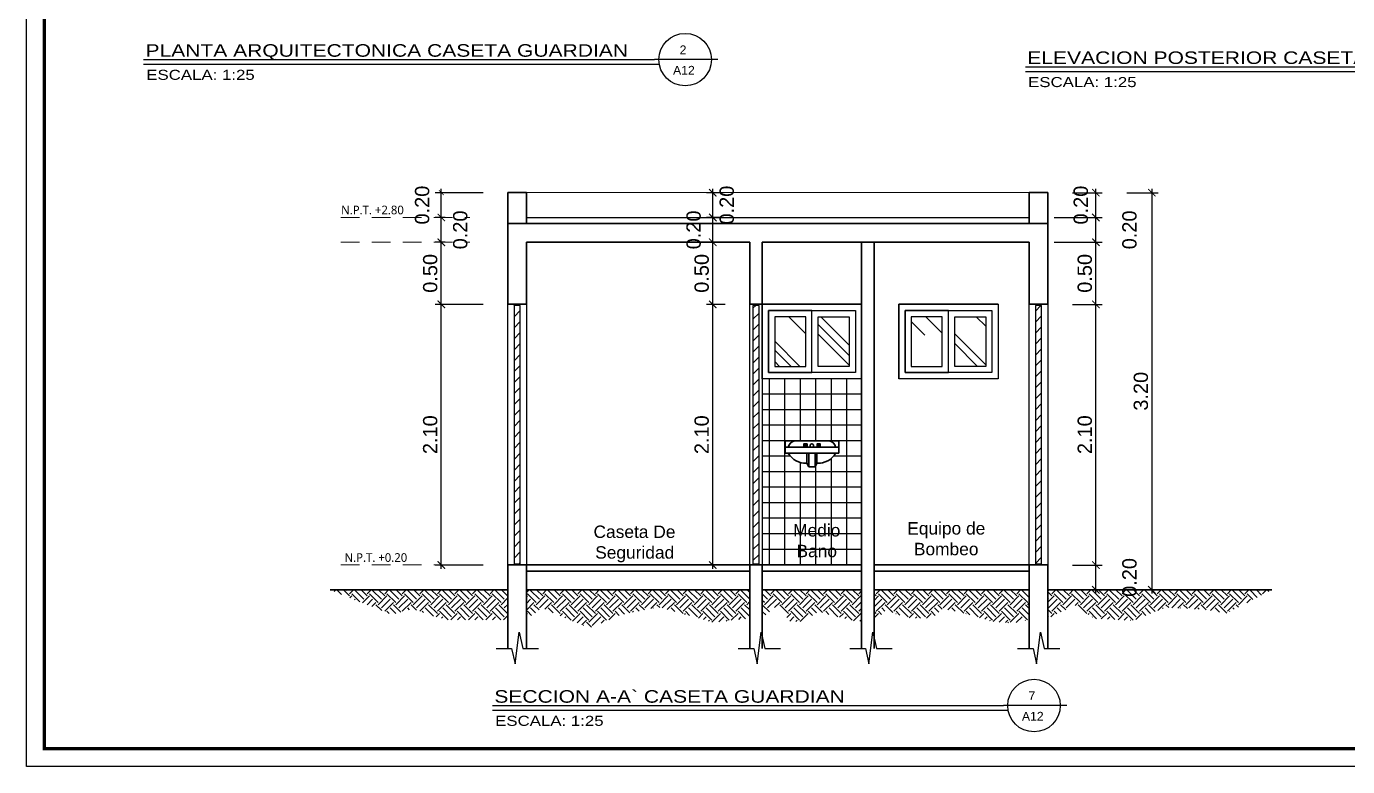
# Model space of a CAD drawing. Header units: feet. Extents: x -417 to 46, y -646 to -218.
# Drawn here: x -111.97 to -101.33, y -645.75 to -639.79 of the extents above; entities that cross this region are included whole.
import ezdxf
from ezdxf.enums import TextEntityAlignment as Align

# ---------------------------------------------------------------- set-up
doc = ezdxf.new("R2010")
doc.units = ezdxf.units.FT
doc.header["$MEASUREMENT"] = 0
doc.linetypes.add('HIDDEN', pattern=[0.375, 0.25, -0.125])
for name, color, linetype, lineweight in [('A-GENM', 8, 'Continuous', 9), ('A-WALL', 4, 'Continuous', 25), ('DIM-COTAS', 1, 'Continuous', 5), ('MB', 2, 'Continuous', 20), ('TXT', 2, 'Continuous', 9), ('VUELOS', 8, 'HIDDEN', 0)]:
    doc.layers.add(name, color=color, linetype=linetype, lineweight=lineweight)
doc.layers.add('CRISTAL', color=7, linetype='Continuous', true_color=0x0061c2)
for name, color, linetype in [('DIM', 10, 'Continuous'), ('MARCO', 7, 'Continuous'), ('PERT-VENT', 2, 'Continuous'), ('RELLENO', 8, 'Continuous'), ('textos', 7, 'Continuous'), ('TEXXT', 8, 'Continuous')]:
    doc.layers.add(name, color=color, linetype=linetype)
doc.styles.add('ads', font='trebuc.ttf', dxfattribs={"height": 0.14})
doc.styles.add('DAMIAN', font='arial.ttf', dxfattribs={"height": 0.12})
doc.styles.get("Standard").update_dxf_attribs({"font": 'arial.ttf', "height": 0.115})
doc.dimstyles.new('KEILY', dxfattribs={"dimtxt": 0.115, "dimasz": 0.06, "dimexe": 0.05, "dimexo": 0.2, "dimgap": 0.03, "dimtad": 1, "dimzin": 1, "dimdsep": 46, "dimtxsty": 'Standard', "dimblk": 'ARCHTICK', "dimcen": 2.5, "dimdle": 0.03, "dimclrd": 256, "dimclre": 256, "dimclrt": 7, "dimadec": 0, "dimazin": 0, "dimtfac": 1, "dimtmove": 2, "dimatfit": 3, "dimfxl": 0.2, "dimfxlon": 1, "dimtolj": 1, "dimtzin": 1, "dimarcsym": 0})
pattern_1 = [(45, (-160.98749, -386.12392), (1e-17, 0.141421356), [0.1, -0.1]), (45, (-161.01401, -386.0974), (1e-17, 0.141421356), [0.1, -0.1]), (45, (-161.04052, -386.07088), (1e-17, 0.141421356), [0.1, -0.1]), (135, (-161.04052, -386.05321), (-0.141421356, 3e-17), [0.1, -0.1]), (135, (-161.01401, -386.02669), (-0.141421356, 3e-17), [0.1, -0.1]), (135, (-160.98749, -386.00017), (-0.141421356, 3e-17), [0.1, -0.1])]

# ---------------------------------------------------------------- blocks, each defined once
blk = doc.blocks.new('A$C67F713D7')
at = {"layer": 'CRISTAL'}
h = blk.add_hatch(dxfattribs=at)
h.set_pattern_fill('AR-RROOF', color=256, scale=0.5, angle=45)
h.set_pattern_definition([(45, (-47.3899, 256.9226), (0.4242641, 1.13137085), [7.5, -1, 2.5, -0.5]), (45, (-47.09645, 257.5696), (-0.8237794, 0.1166726), [1.5, -0.165, 3, -0.375]), (45, (-47.51365, 257.3999), (1.60159686, 2.0753584), [4, -0.7, 2, -0.5])])
h.paths.add_polyline_path([(0.1, 0.1), (0.35, 0.1), (0.35, 0.5), (0.1, 0.5)])
h = blk.add_hatch(dxfattribs=at)
h.set_pattern_fill('AR-RROOF', color=256, scale=0.5, angle=45)
h.set_pattern_definition([(45, (-47.6899, 256.9226), (0.4242641, 1.13137085), [7.5, -1, 2.5, -0.5]), (45, (-47.39645, 257.5696), (-0.8237794, 0.1166726), [1.5, -0.165, 3, -0.375]), (45, (-47.81365, 257.3999), (1.60159686, 2.0753584), [4, -0.7, 2, -0.5])])
h.paths.add_polyline_path([(0.45, 0.5), (0.7, 0.5), (0.7, 0.1), (0.45, 0.1)])
blk.add_line((0, 0.6), (0, 0))
at = {"layer": 'PERT-VENT'}
for p, q in [((0, 0.6), (0.8, 0.6)), ((0.8, 0.6), (0.8, 0)), ((0, 0), (0.8, 0))]:
    blk.add_line(p, q, dxfattribs=at)
for points in [[(0, 0), (0.8, 0), (0.8, 0.6), (0, 0.6)], [(0.05, 0.05), (0.75, 0.05), (0.75, 0.55), (0.05, 0.55)], [(0.05, 0.05), (0.4, 0.05), (0.4, 0.55), (0.05, 0.55)], [(0.4, 0.55), (0.75, 0.55), (0.75, 0.05), (0.4, 0.05)], [(0.1, 0.1), (0.35, 0.1), (0.35, 0.5), (0.1, 0.5)], [(0.45, 0.5), (0.7, 0.5), (0.7, 0.1), (0.45, 0.1)]]:
    blk.add_lwpolyline(points, close=True, dxfattribs=at)
blk = doc.blocks.new('A$C61FD6AA4')
at = {"layer": 'RELLENO'}
h = blk.add_hatch(dxfattribs=at)
h.set_pattern_fill('ANSI31', color=256, scale=0.5)
h.set_pattern_definition([(45, (-53.53432, 257.28586), (-0.044194174, 0.044194174), [])])
h.paths.add_polyline_path([(0, 0), (0.05, 0), (0.05, 2.08), (0, 2.08)])
at = {"color": 2}
blk.add_lwpolyline([(0, 0), (0.05, 0), (0.05, 2.08), (0, 2.08)], close=True, dxfattribs=at)
blk = doc.blocks.new('A$C190D2A7F')
at = {"layer": 'MB', "lineweight": 35}
for p, q in [((0, 0.209), (0.434, 0.209)), ((0, 0.109), (0, 0.209)), ((0, 0.159), (0.434, 0.159)), ((0, 0.109), (0.434, 0.109)), ((0.153, 0.185), (0.153, 0.159)), ((0.156, 0.185), (0.156, 0.159)), ((0.161, 0.185), (0.161, 0.159)), ((0.168, 0.185), (0.168, 0.159)), ((0.173, 0.185), (0.173, 0.159)), ((0.176, 0.185), (0.176, 0.159)), ((0.177, 0.109), (0.177, 0.03)), ((0.178, 0.185), (0.178, 0.159)), ((0.192, 0.109), (0.192, 0)), ((0.242, 0.109), (0.242, 0)), ((0.257, 0.109), (0.257, 0.03)), ((0.259, 0.185), (0.259, 0.159)), ((0.262, 0.185), (0.262, 0.159)), ((0.266, 0.185), (0.266, 0.159)), ((0.273, 0.185), (0.273, 0.159)), ((0.277, 0.185), (0.277, 0.159)), ((0.281, 0.185), (0.281, 0.159)), ((0.283, 0.185), (0.283, 0.159)), ((0.434, 0.209), (0.434, 0.109)), ((0.177, 0.03), (0.148, 0.03)), ((0.177, 0.03), (0.192, 0)), ((0.257, 0.03), (0.242, 0)), ((0.287, 0.03), (0.257, 0.03)), ((0.242, 0), (0.192, 0))]:
    blk.add_line(p, q, dxfattribs=at)
for points in [[(0.178, 0.159), (0.178, 0.185), (0.151, 0.185), (0.151, 0.159)], [(0.284, 0.159), (0.284, 0.185), (0.258, 0.185), (0.258, 0.159)]]:
    blk.add_lwpolyline(points, close=True, dxfattribs=at)
for points in [[(0.204, 0.177), (0.204, 0.159), (0.23, 0.159)], [(0.219, 0.185), (0.216, 0.185)], [(0.23, 0.159), (0.23, 0.177)]]:
    blk.add_lwpolyline(points, dxfattribs=at)
for centre, radius, start, end in [((0.089, 0.146), 0.0642, 102.4672, 168.6267), ((0.162, 0.186), 0.156, 209.3737, 275.3911), ((0.217, 0.17), 0.015, 27.7173, 152.2827), ((0.272, 0.186), 0.156, 264.6089, 330.6263), ((0.345, 0.146), 0.0642, 11.3733, 77.5328)]:
    blk.add_arc(centre, radius, start, end, dxfattribs=at)
blk = doc.blocks.new('_ArchTick')
at = {"layer": 'DIM-COTAS', "color": 0, "const_width": 0.15}
blk.add_lwpolyline([(-0.5, -0.5), (0.5, 0.5)], dxfattribs=at)
blk = doc.blocks.new('*D3162')
at = {"layer": 'Defpoints', "color": 0, "transparency": 16777216}
for p in [(-108.63, -642.028), (-108.094, -642.028), (-108.094, -644.128)]:
    blk.add_point(p, dxfattribs=at)
at = {"layer": 'DIM', "lineweight": -2, "transparency": 16777216}
for p, q in [((-108.294, -642.028), (-108.68, -642.028)), ((-108.63, -644.158), (-108.63, -641.998)), ((-108.294, -644.128), (-108.68, -644.128))]:
    blk.add_line(p, q, dxfattribs=at)
at = {"layer": 'DIM', "lineweight": -2, "transparency": 16777216, "xscale": 0.06, "yscale": 0.06, "zscale": 0.06}
for p, rotation in [((-108.63, -642.028), 90), ((-108.63, -644.128), 270)]:
    blk.add_blockref('_ArchTick', p, dxfattribs=dict(at, rotation=rotation))
at = {"layer": 'DIM', "color": 7, "transparency": 16777216, "insert": (-108.719, -643.078), "char_height": 0.115, "attachment_point": 5, "rotation": 90}
blk.add_mtext('\\A1;2.10', dxfattribs=at)
blk = doc.blocks.new('*D3163')
at = {"layer": 'Defpoints', "color": 0, "transparency": 16777216}
for p in [(-108.63, -641.528), (-108.399, -641.528), (-108.094, -642.028)]:
    blk.add_point(p, dxfattribs=at)
at = {"layer": 'DIM', "lineweight": -2, "transparency": 16777216}
for p, q in [((-108.599, -641.528), (-108.68, -641.528)), ((-108.63, -642.058), (-108.63, -641.498)), ((-108.294, -642.028), (-108.68, -642.028))]:
    blk.add_line(p, q, dxfattribs=at)
at = {"layer": 'DIM', "lineweight": -2, "transparency": 16777216, "xscale": 0.06, "yscale": 0.06, "zscale": 0.06}
for p, rotation in [((-108.63, -641.528), 90), ((-108.63, -642.028), 270)]:
    blk.add_blockref('_ArchTick', p, dxfattribs=dict(at, rotation=rotation))
at = {"layer": 'DIM', "color": 7, "transparency": 16777216, "insert": (-108.719, -641.778), "char_height": 0.115, "attachment_point": 5, "rotation": 90}
blk.add_mtext('\\A1;0.50', dxfattribs=at)
blk = doc.blocks.new('*D3164')
at = {"layer": 'Defpoints', "color": 0, "transparency": 16777216}
for p in [(-108.63, -641.328), (-108.399, -641.328), (-108.399, -641.528)]:
    blk.add_point(p, dxfattribs=at)
at = {"layer": 'DIM', "lineweight": -2, "transparency": 16777216}
for p, q in [((-108.599, -641.328), (-108.68, -641.328)), ((-108.63, -641.558), (-108.63, -641.298)), ((-108.599, -641.528), (-108.68, -641.528))]:
    blk.add_line(p, q, dxfattribs=at)
at = {"layer": 'DIM', "lineweight": -2, "transparency": 16777216, "xscale": 0.06, "yscale": 0.06, "zscale": 0.06}
for p, rotation in [((-108.63, -641.328), 90), ((-108.63, -641.528), 270)]:
    blk.add_blockref('_ArchTick', p, dxfattribs=dict(at, rotation=rotation))
at = {"layer": 'DIM', "color": 7, "transparency": 16777216, "insert": (-108.477, -641.428), "char_height": 0.115, "attachment_point": 5, "rotation": 90}
blk.add_mtext('\\A1;0.20', dxfattribs=at)
blk = doc.blocks.new('*D3165')
at = {"layer": 'Defpoints', "color": 0, "transparency": 16777216}
for p in [(-108.63, -641.128), (-108.094, -641.128), (-108.399, -641.328)]:
    blk.add_point(p, dxfattribs=at)
at = {"layer": 'DIM', "lineweight": -2, "transparency": 16777216}
for p, q in [((-108.63, -641.358), (-108.63, -641.098)), ((-108.294, -641.128), (-108.68, -641.128)), ((-108.599, -641.328), (-108.68, -641.328))]:
    blk.add_line(p, q, dxfattribs=at)
at = {"layer": 'DIM', "lineweight": -2, "transparency": 16777216, "xscale": 0.04, "yscale": 0.04, "zscale": 0.04}
for p, rotation in [((-108.63, -641.128), 90), ((-108.63, -641.328), 270)]:
    blk.add_blockref('_ArchTick', p, dxfattribs=dict(at, rotation=rotation))
at = {"layer": 'DIM', "color": 7, "transparency": 16777216, "insert": (-108.784, -641.228), "char_height": 0.115, "attachment_point": 5, "rotation": 90}
blk.add_mtext('\\A1;0.20', dxfattribs=at)
blk = doc.blocks.new('*D3166')
at = {"layer": 'Defpoints', "color": 0, "transparency": 16777216}
for p in [(-106.443, -642.028), (-106.144, -642.028), (-106.144, -644.128)]:
    blk.add_point(p, dxfattribs=at)
at = {"layer": 'DIM', "lineweight": -2, "transparency": 16777216}
for p, q in [((-106.344, -642.028), (-106.493, -642.028)), ((-106.443, -644.158), (-106.443, -641.998)), ((-106.344, -644.128), (-106.493, -644.128))]:
    blk.add_line(p, q, dxfattribs=at)
at = {"layer": 'DIM', "lineweight": -2, "transparency": 16777216, "xscale": 0.06, "yscale": 0.06, "zscale": 0.06}
for p, rotation in [((-106.443, -642.028), 90), ((-106.443, -644.128), 270)]:
    blk.add_blockref('_ArchTick', p, dxfattribs=dict(at, rotation=rotation))
at = {"layer": 'DIM', "color": 7, "transparency": 16777216, "insert": (-106.532, -643.078), "char_height": 0.115, "attachment_point": 5, "rotation": 90}
blk.add_mtext('\\A1;2.10', dxfattribs=at)
blk = doc.blocks.new('*D3167')
at = {"layer": 'Defpoints', "color": 0, "transparency": 16777216}
for p in [(-106.443, -641.528), (-106.144, -641.528), (-106.144, -642.028)]:
    blk.add_point(p, dxfattribs=at)
at = {"layer": 'DIM', "lineweight": -2, "transparency": 16777216}
for p, q in [((-106.344, -641.528), (-106.493, -641.528)), ((-106.443, -642.058), (-106.443, -641.498)), ((-106.344, -642.028), (-106.493, -642.028))]:
    blk.add_line(p, q, dxfattribs=at)
at = {"layer": 'DIM', "lineweight": -2, "transparency": 16777216, "xscale": 0.06, "yscale": 0.06, "zscale": 0.06}
for p, rotation in [((-106.443, -641.528), 90), ((-106.443, -642.028), 270)]:
    blk.add_blockref('_ArchTick', p, dxfattribs=dict(at, rotation=rotation))
at = {"layer": 'DIM', "color": 7, "transparency": 16777216, "insert": (-106.532, -641.778), "char_height": 0.115, "attachment_point": 5, "rotation": 90}
blk.add_mtext('\\A1;0.50', dxfattribs=at)
blk = doc.blocks.new('*D3168')
at = {"layer": 'Defpoints', "color": 0, "transparency": 16777216}
for p in [(-106.443, -641.328), (-106.173, -641.328), (-106.144, -641.528)]:
    blk.add_point(p, dxfattribs=at)
at = {"layer": 'DIM', "lineweight": -2, "transparency": 16777216}
for p, q in [((-106.373, -641.328), (-106.493, -641.328)), ((-106.443, -641.558), (-106.443, -641.298)), ((-106.344, -641.528), (-106.493, -641.528))]:
    blk.add_line(p, q, dxfattribs=at)
at = {"layer": 'DIM', "lineweight": -2, "transparency": 16777216, "xscale": 0.06, "yscale": 0.06, "zscale": 0.06}
for p, rotation in [((-106.443, -641.328), 90), ((-106.443, -641.528), 270)]:
    blk.add_blockref('_ArchTick', p, dxfattribs=dict(at, rotation=rotation))
at = {"layer": 'DIM', "color": 7, "transparency": 16777216, "insert": (-106.597, -641.428), "char_height": 0.115, "attachment_point": 5, "rotation": 90}
blk.add_mtext('\\A1;0.20', dxfattribs=at)
blk = doc.blocks.new('*D3169')
at = {"layer": 'Defpoints', "color": 0, "transparency": 16777216}
for p in [(-106.443, -641.128), (-106.15, -641.128), (-106.173, -641.328)]:
    blk.add_point(p, dxfattribs=at)
at = {"layer": 'DIM', "lineweight": -2, "transparency": 16777216}
for p, q in [((-106.443, -641.358), (-106.443, -641.098)), ((-106.35, -641.128), (-106.493, -641.128)), ((-106.373, -641.328), (-106.493, -641.328))]:
    blk.add_line(p, q, dxfattribs=at)
at = {"layer": 'DIM', "lineweight": -2, "transparency": 16777216, "xscale": 0.06, "yscale": 0.06, "zscale": 0.06}
for p, rotation in [((-106.443, -641.128), 90), ((-106.443, -641.328), 270)]:
    blk.add_blockref('_ArchTick', p, dxfattribs=dict(at, rotation=rotation))
at = {"layer": 'DIM', "color": 7, "transparency": 16777216, "insert": (-106.33, -641.228), "char_height": 0.115, "attachment_point": 5, "rotation": 90}
blk.add_mtext('\\A1;0.20', dxfattribs=at)
blk = doc.blocks.new('*D3170')
at = {"layer": 'Defpoints', "color": 0, "transparency": 16777216}
for p in [(-103.744, -644.128), (-103.357, -644.128), (-103.744, -644.328)]:
    blk.add_point(p, dxfattribs=at)
at = {"layer": 'DIM', "lineweight": -2, "transparency": 16777216}
for p, q in [((-103.357, -644.358), (-103.357, -644.098)), ((-103.544, -644.128), (-103.307, -644.128)), ((-103.544, -644.328), (-103.307, -644.328))]:
    blk.add_line(p, q, dxfattribs=at)
at = {"layer": 'DIM', "lineweight": -2, "transparency": 16777216, "xscale": 0.06, "yscale": 0.06, "zscale": 0.06}
for p, rotation in [((-103.357, -644.128), 90), ((-103.357, -644.328), 270)]:
    blk.add_blockref('_ArchTick', p, dxfattribs=dict(at, rotation=rotation))
at = {"layer": 'DIM', "color": 7, "transparency": 16777216, "insert": (-103.086, -644.228), "char_height": 0.115, "attachment_point": 5, "rotation": 90}
blk.add_mtext('\\A1;0.20', dxfattribs=at)
blk = doc.blocks.new('*D3171')
at = {"layer": 'Defpoints', "color": 0, "transparency": 16777216}
for p in [(-103.744, -642.028), (-103.357, -642.028), (-103.744, -644.128)]:
    blk.add_point(p, dxfattribs=at)
at = {"layer": 'DIM', "lineweight": -2, "transparency": 16777216}
for p, q in [((-103.544, -642.028), (-103.307, -642.028)), ((-103.357, -644.158), (-103.357, -641.998)), ((-103.544, -644.128), (-103.307, -644.128))]:
    blk.add_line(p, q, dxfattribs=at)
at = {"layer": 'DIM', "lineweight": -2, "transparency": 16777216, "xscale": 0.06, "yscale": 0.06, "zscale": 0.06}
for p, rotation in [((-103.357, -642.028), 90), ((-103.357, -644.128), 270)]:
    blk.add_blockref('_ArchTick', p, dxfattribs=dict(at, rotation=rotation))
at = {"layer": 'DIM', "color": 7, "transparency": 16777216, "insert": (-103.446, -643.078), "char_height": 0.115, "attachment_point": 5, "rotation": 90}
blk.add_mtext('\\A1;2.10', dxfattribs=at)
blk = doc.blocks.new('*D3172')
at = {"layer": 'Defpoints', "color": 0, "transparency": 16777216}
for p in [(-103.894, -641.528), (-103.357, -641.528), (-103.744, -642.028)]:
    blk.add_point(p, dxfattribs=at)
at = {"layer": 'DIM', "lineweight": -2, "transparency": 16777216}
for p, q in [((-103.694, -641.528), (-103.307, -641.528)), ((-103.357, -642.058), (-103.357, -641.498)), ((-103.544, -642.028), (-103.307, -642.028))]:
    blk.add_line(p, q, dxfattribs=at)
at = {"layer": 'DIM', "lineweight": -2, "transparency": 16777216, "xscale": 0.06, "yscale": 0.06, "zscale": 0.06}
for p, rotation in [((-103.357, -641.528), 90), ((-103.357, -642.028), 270)]:
    blk.add_blockref('_ArchTick', p, dxfattribs=dict(at, rotation=rotation))
at = {"layer": 'DIM', "color": 7, "transparency": 16777216, "insert": (-103.446, -641.778), "char_height": 0.115, "attachment_point": 5, "rotation": 90}
blk.add_mtext('\\A1;0.50', dxfattribs=at)
blk = doc.blocks.new('*D3173')
at = {"layer": 'Defpoints', "color": 0, "transparency": 16777216}
for p in [(-103.894, -641.328), (-103.357, -641.328), (-103.894, -641.528)]:
    blk.add_point(p, dxfattribs=at)
at = {"layer": 'DIM', "lineweight": -2, "transparency": 16777216}
for p, q in [((-103.694, -641.328), (-103.307, -641.328)), ((-103.357, -641.558), (-103.357, -641.298)), ((-103.694, -641.528), (-103.307, -641.528))]:
    blk.add_line(p, q, dxfattribs=at)
at = {"layer": 'DIM', "lineweight": -2, "transparency": 16777216, "xscale": 0.06, "yscale": 0.06, "zscale": 0.06}
for p, rotation in [((-103.357, -641.328), 90), ((-103.357, -641.528), 270)]:
    blk.add_blockref('_ArchTick', p, dxfattribs=dict(at, rotation=rotation))
at = {"layer": 'DIM', "color": 7, "transparency": 16777216, "insert": (-103.086, -641.428), "char_height": 0.115, "attachment_point": 5, "rotation": 90}
blk.add_mtext('\\A1;0.20', dxfattribs=at)
blk = doc.blocks.new('*D3174')
at = {"layer": 'Defpoints', "color": 0, "transparency": 16777216}
for p in [(-103.744, -641.128), (-103.357, -641.128), (-103.894, -641.328)]:
    blk.add_point(p, dxfattribs=at)
at = {"layer": 'DIM', "lineweight": -2, "transparency": 16777216}
for p, q in [((-103.357, -641.358), (-103.357, -641.098)), ((-103.544, -641.128), (-103.307, -641.128)), ((-103.694, -641.328), (-103.307, -641.328))]:
    blk.add_line(p, q, dxfattribs=at)
at = {"layer": 'DIM', "lineweight": -2, "transparency": 16777216, "xscale": 0.06, "yscale": 0.06, "zscale": 0.06}
for p, rotation in [((-103.357, -641.128), 90), ((-103.357, -641.328), 270)]:
    blk.add_blockref('_ArchTick', p, dxfattribs=dict(at, rotation=rotation))
at = {"layer": 'DIM', "color": 7, "transparency": 16777216, "insert": (-103.478, -641.228), "char_height": 0.115, "attachment_point": 5, "rotation": 90}
blk.add_mtext('\\A1;0.20', dxfattribs=at)
blk = doc.blocks.new('*D3175')
at = {"layer": 'Defpoints', "color": 0, "transparency": 16777216}
for p in [(-103.307, -641.128), (-102.913, -644.328), (-102.906, -644.328)]:
    blk.add_point(p, dxfattribs=at)
at = {"layer": 'DIM', "lineweight": -2, "transparency": 16777216}
for p, q in [((-102.906, -641.098), (-102.906, -644.358)), ((-103.107, -641.128), (-102.856, -641.128)), ((-102.906, -644.328), (-102.856, -644.328))]:
    blk.add_line(p, q, dxfattribs=at)
at = {"layer": 'DIM', "lineweight": -2, "transparency": 16777216, "xscale": 0.06, "yscale": 0.06, "zscale": 0.06}
for p, rotation in [((-102.906, -641.128), 90), ((-102.906, -644.328), 270)]:
    blk.add_blockref('_ArchTick', p, dxfattribs=dict(at, rotation=rotation))
at = {"layer": 'DIM', "color": 7, "transparency": 16777216, "insert": (-102.994, -642.728), "char_height": 0.115, "attachment_point": 5, "rotation": 90}
blk.add_mtext('\\A1;3.20', dxfattribs=at)

msp = doc.modelspace()

# ---------------------------------------------------------------- hatches: boundary and pattern name
at = {"layer": 'RELLENO'}
h = msp.add_hatch(dxfattribs=at)
h.set_pattern_fill('NET', color=256)
h.set_pattern_definition([(0, (-160.98749, -386.12392), (0, 0.125), []), (90, (-160.98749, -386.12392), (-0.125, 8e-18), [])])
h.paths.add_polyline_path([(-106.0441, -642.6276), (-105.2441, -642.6276), (-105.2441, -644.1276), (-105.6441, -644.1276), (-105.6441, -643.3366), (-105.6191, -643.3366), (-105.6041, -643.3066), (-105.5598, -643.3045), (-105.5092, -643.2852), (-105.4719, -643.2541), (-105.4531, -643.2276), (-105.4269, -643.2276), (-105.4269, -643.1276), (-105.8612, -643.1276), (-105.8612, -643.2276), (-105.8351, -643.2276), (-105.8165, -643.2538), (-105.7916, -643.2768), (-105.7546, -643.297), (-105.7242, -643.3052), (-105.6841, -643.3066), (-105.6633, -643.3366), (-105.6441, -643.3366), (-105.6441, -644.1276), (-106.0441, -644.1276)])
h = msp.add_hatch(dxfattribs=at)
h.set_pattern_fill('EARTH', color=256, scale=0.4, angle=45)
h.set_pattern_definition(pattern_1)
h.paths.add_polyline_path([(-109.526, -644.3276), (-109.0279, -644.5275), (-108.8582, -644.4823), (-108.6847, -644.5426), (-108.5829, -644.5689), (-108.0941, -644.5689), (-108.0941, -644.3276)])
h = msp.add_hatch(dxfattribs=at)
h.set_pattern_fill('EARTH', color=256, scale=0.4, angle=45)
h.set_pattern_definition(pattern_1)
h.paths.add_polyline_path([(-107.9441, -644.3276), (-107.9441, -644.5652), (-107.8211, -644.4747), (-107.4365, -644.6368), (-107.1913, -644.5312), (-106.8859, -644.4672), (-106.5993, -644.5426), (-106.4409, -644.5915), (-106.1995, -644.5614), (-106.1441, -644.5614), (-106.1441, -644.3276)])
h = msp.add_hatch(dxfattribs=at)
h.set_pattern_fill('EARTH', color=256, scale=0.4, angle=45)
h.set_pattern_definition(pattern_1)
h.paths.add_polyline_path([(-106.0441, -644.3276), (-106.0441, -644.554), (-105.9268, -644.456), (-105.8197, -644.5841), (-105.7232, -644.5841), (-105.5874, -644.5012), (-105.478, -644.5351), (-105.297, -644.5803), (-105.2441, -644.5803), (-105.2441, -644.3276)])
h = msp.add_hatch(dxfattribs=at)
h.set_pattern_fill('EARTH', color=256, scale=0.4, angle=45)
h.set_pattern_definition(pattern_1)
h.paths.add_polyline_path([(-105.1441, -644.3276), (-105.1441, -644.588), (-105.0472, -644.49), (-104.8738, -644.5541), (-104.6777, -644.5578), (-104.5947, -644.4824), (-104.4439, -644.5088), (-104.342, -644.539), (-104.1686, -644.588), (-104.0102, -644.5955), (-103.8941, -644.5654), (-103.8941, -644.3276)])
h = msp.add_hatch(dxfattribs=at)
h.set_pattern_fill('EARTH', color=256, scale=0.4, angle=45)
h.set_pattern_definition(pattern_1)
h.paths.add_polyline_path([(-103.7441, -644.3276), (-103.7441, -644.5556), (-103.5259, -644.4538), (-103.3711, -644.5594), (-103.054, -644.5745), (-102.7935, -644.4689), (-102.4688, -644.4877), (-102.3065, -644.5179), (-101.9392, -644.3276)])

# ---------------------------------------------------------------- linework, layer by layer
for p, q in [((-107.9441, -641.3276), (-103.8941, -641.3276)), ((-108.0941, -644.1276), (-108.0941, -642.0276)), ((-107.9441, -642.0276), (-107.9441, -644.1276)), ((-106.1441, -644.1276), (-106.1441, -642.0276)), ((-106.0441, -642.0276), (-106.0441, -644.1276)), ((-103.8941, -644.1276), (-103.8941, -642.0276)), ((-103.7441, -642.0276), (-103.7441, -644.1276))]:
    msp.add_line(p, q)
for points in [[(-108.1889, -644.8015), (-108.0632, -644.8015), (-108.0349, -644.9235), (-108.003, -644.6682), (-107.9734, -644.8015), (-107.8471, -644.8015)], [(-106.2389, -644.8015), (-106.1132, -644.8015), (-106.0849, -644.9235), (-106.053, -644.6682), (-106.0234, -644.8015), (-105.8971, -644.8015)], [(-105.3389, -644.8015), (-105.2132, -644.8015), (-105.1849, -644.9235), (-105.153, -644.6682), (-105.1234, -644.8015), (-104.9971, -644.8015)], [(-103.9889, -644.8015), (-103.8632, -644.8015), (-103.8349, -644.9235), (-103.803, -644.6682), (-103.7734, -644.8015), (-103.6471, -644.8015)]]:
    msp.add_lwpolyline(points)
at = {"layer": 'A-GENM'}
msp.add_line((-107.9441, -641.1276), (-103.8941, -641.1276), dxfattribs=at)
at = {"layer": 'A-WALL', "lineweight": 35}
for p, q in [((-107.9441, -641.1276), (-108.0941, -641.1276)), ((-108.0941, -641.1276), (-108.0941, -642.0276)), ((-107.9441, -641.1276), (-107.9441, -641.3776)), ((-103.7441, -641.1276), (-103.8941, -641.1276)), ((-103.8941, -641.1276), (-103.8941, -641.3776)), ((-103.7441, -641.1276), (-103.7441, -642.0276)), ((-108.0941, -641.3776), (-103.7441, -641.3776)), ((-107.9441, -641.5276), (-107.9441, -642.0276)), ((-107.9441, -641.5276), (-106.1441, -641.5276)), ((-106.1441, -641.5276), (-106.1441, -642.0276)), ((-106.0441, -641.5276), (-106.0441, -642.0276)), ((-106.0441, -641.5276), (-103.8941, -641.5276)), ((-105.2441, -641.5276), (-105.2441, -644.8015)), ((-105.1441, -641.5276), (-105.1441, -644.8015)), ((-103.8941, -641.5276), (-103.8941, -642.0276)), ((-107.9441, -642.0276), (-108.0941, -642.0276)), ((-106.0441, -642.0276), (-106.1441, -642.0276)), ((-103.7441, -642.0276), (-103.8941, -642.0276)), ((-108.0941, -644.1276), (-108.0941, -644.8015)), ((-107.9441, -644.1276), (-108.0941, -644.1276)), ((-107.9441, -644.1276), (-107.9441, -644.8015)), ((-106.1441, -644.1276), (-106.1441, -644.8015)), ((-106.0441, -644.1276), (-106.1441, -644.1276)), ((-106.0441, -644.1276), (-106.0441, -644.8015)), ((-103.8941, -644.1276), (-103.8941, -644.8015)), ((-103.7441, -644.1276), (-103.8941, -644.1276)), ((-103.7441, -644.1276), (-103.7441, -644.8015))]:
    msp.add_line(p, q, dxfattribs=at)
at = {"layer": 'MARCO'}
msp.add_lwpolyline([(-111.9721, -631.7658), (-90.4936, -631.7658), (-90.4936, -645.7518), (-111.9721, -645.7518)], close=True, dxfattribs=at)
at = {"layer": 'MARCO', "const_width": 0.025}
msp.add_lwpolyline([(-92.8821, -631.9103), (-111.8276, -631.9103), (-111.8276, -645.6073), (-92.8821, -645.6073)], close=True, dxfattribs=at)
at = {"layer": 'MB', "lineweight": 35}
for p, q in [((-107.9441, -644.1276), (-106.1441, -644.1276)), ((-107.9441, -644.1776), (-106.1441, -644.1776)), ((-106.0441, -644.1276), (-105.2441, -644.1276)), ((-106.0441, -644.1776), (-105.2441, -644.1776)), ((-105.1441, -644.1276), (-103.8941, -644.1276)), ((-105.1441, -644.1776), (-103.8941, -644.1776)), ((-109.526, -644.3276), (-108.0941, -644.3276)), ((-107.9441, -644.3276), (-106.1441, -644.3276)), ((-106.0441, -644.3276), (-105.2441, -644.3276)), ((-105.1441, -644.3276), (-103.8941, -644.3276)), ((-103.7441, -644.3276), (-101.9392, -644.3276))]:
    msp.add_line(p, q, dxfattribs=at)
at = {"layer": 'TEXXT', "color": 4}
for p, q in [((-111.0278, -640.0558), (-106.9119, -640.0558)), ((-106.401, -640.0558), (-106.9119, -640.0558)), ((-103.924, -640.1141), (-99.8082, -640.1141)), ((-108.2174, -645.2603), (-104.1016, -645.2603)), ((-103.5907, -645.2603), (-104.1016, -645.2603))]:
    msp.add_line(p, q, dxfattribs=at)
at = {"layer": 'TEXXT', "color": 3}
for p, q in [((-111.0278, -640.0921), (-106.8707, -640.0921)), ((-103.924, -640.1505), (-99.767, -640.1505)), ((-108.2174, -645.2966), (-104.0604, -645.2966))]:
    msp.add_line(p, q, dxfattribs=at)
at = {"layer": 'TEXXT', "color": 4}
for centre in [(-106.6656, -640.0558), (-103.8553, -645.2603)]:
    msp.add_circle(centre, 0.2115, dxfattribs=at)
at = {"layer": 'VUELOS', "ltscale": 0.6}
for p, q in [((-109.4393, -641.3276), (-108.3989, -641.3276)), ((-109.4393, -641.5276), (-108.3989, -641.5276)), ((-109.4393, -644.1276), (-108.3989, -644.1276))]:
    msp.add_line(p, q, dxfattribs=at)

# ---------------------------------------------------------------- block references
for name, p in [('A$C61FD6AA4', (-108.0441, -644.1176)), ('A$C61FD6AA4', (-106.1191, -644.1176)), ('A$C61FD6AA4', (-103.8441, -644.1176)), ('A$C190D2A7F', (-105.8612, -643.3366))]:
    msp.add_blockref(name, p)
at = {"xscale": -1}
for p in [(-105.2441, -642.6276), (-104.1441, -642.6276)]:
    msp.add_blockref('A$C67F713D7', p, dxfattribs=at)

# ---------------------------------------------------------------- texts
at = {"layer": 'textos', "color": 7, "style": 'DAMIAN', "width": 1.2}
for s, height, p in [('PLANTA ARQUITECTONICA CASETA GUARDIAN', 0.101054, (-111.0129, -640.0328)), ('ELEVACION POSTERIOR CASETA GUARDIAN', 0.101054, (-103.9092, -640.0911)), (' ESCALA: 1:25', 0.080843, (-111.0443, -640.2191)), (' ESCALA: 1:25', 0.080843, (-103.9405, -640.2774)), ('SECCION A-A` CASETA GUARDIAN', 0.101054, (-108.2026, -645.2373)), (' ESCALA: 1:25', 0.080843, (-108.234, -645.4236))]:
    msp.add_text(s, height=height, dxfattribs=at).set_placement(p)
at = {"layer": 'TEXXT', "style": 'DAMIAN'}
for s, height, p in [('2', 0.0704, (-106.6828, -640.0122)), ('A12', 0.07038, (-106.6756, -640.177)), ('7', 0.0704, (-103.8725, -645.2166)), ('A12', 0.07038, (-103.8652, -645.3815))]:
    msp.add_text(s, height=height, dxfattribs=at).set_placement(p, align=Align.CENTER)
at = {"layer": 'TXT', "char_height": 0.07, "width": 1.872, "attachment_point": 2, "style": 'ads'}
for s, insert in [('N.P.T. +2.80', (-109.1844, -641.2325)), ('N.P.T. +0.20', (-109.157, -644.0325))]:
    msp.add_mtext(s, dxfattribs=dict(at, insert=insert))
at = {"layer": 'TXT', "char_height": 0.1, "width": 1.347337, "attachment_point": 1}
for s, insert in [('\\pi0.3675;Equipo de\\P\\pi0.42121;Bombeo', (-105.2441, -643.7824)), ('\\pi0.35003;Caseta De\\P\\pi0.3634;Seguridad', (-107.7538, -643.8098)), ('\\pi0.4912;Medio \\P\\pi0.51825;Bano', (-106.287, -643.7981))]:
    msp.add_mtext(s, dxfattribs=dict(at, insert=insert))

# ---------------------------------------------------------------- dimensions: what is measured, and where the dimension line sits
at = {"layer": 'DIM'}
for base, p1, p2, override, picture, middle in [((-108.6302, -641.1276), (-108.3989, -641.3276), (-108.0941, -641.1276), {"dimtxt": 0.03, "dimasz": 0.04, "dimfxl": 50}, '*D3165', (-108.7839, -641.2276)), ((-102.9055, -644.3276), (-103.3072, -641.1276), (-102.9135, -644.3276), {"dimfxl": 50}, '*D3175', (-102.9943, -642.7276)), ((-106.4433, -641.3276), (-106.1441, -641.5276), (-106.1734, -641.3276), {"dimfxl": 50}, '*D3168', (-106.597, -641.4276)), ((-103.3572, -641.3276), (-103.8941, -641.5276), (-103.8941, -641.3276), {"dimfxl": 50}, '*D3173', (-103.0861, -641.4276)), ((-108.6302, -641.5276), (-108.0941, -642.0276), (-108.3989, -641.5276), {"dimfxl": 50}, '*D3163', (-108.7189, -641.7776)), ((-106.4433, -641.5276), (-106.1441, -642.0276), (-106.1441, -641.5276), {"dimfxl": 50}, '*D3167', (-106.532, -641.7776)), ((-103.3572, -641.5276), (-103.7441, -642.0276), (-103.8941, -641.5276), {"dimfxl": 50}, '*D3172', (-103.4459, -641.7776)), ((-108.6302, -642.0276), (-108.0941, -644.1276), (-108.0941, -642.0276), {"dimfxl": 50}, '*D3162', (-108.7189, -643.0776)), ((-106.4433, -642.0276), (-106.1441, -644.1276), (-106.1441, -642.0276), {"dimfxl": 50}, '*D3166', (-106.532, -643.0776)), ((-103.3572, -642.0276), (-103.7441, -644.1276), (-103.7441, -642.0276), {"dimfxl": 50}, '*D3171', (-103.4459, -643.0776)), ((-103.3572, -644.1276), (-103.7441, -644.3276), (-103.7441, -644.1276), {"dimfxl": 50}, '*D3170', (-103.0861, -644.2276))]:
    dim = msp.add_linear_dim(base=base, p1=p1, p2=p2, angle=90, dimstyle='KEILY', override=override, dxfattribs=at)
    dim.commit()
    dim.dimension.update_dxf_attribs({"geometry": picture, "text_midpoint": middle})
for base, p1, p2, picture, middle in [((-106.4433, -641.1276), (-106.1734, -641.3276), (-106.1496, -641.1276), '*D3169', (-106.3299, -641.2276)), ((-103.3572, -641.1276), (-103.8941, -641.3276), (-103.7441, -641.1276), '*D3174', (-103.4775, -641.2276)), ((-108.6302, -641.3276), (-108.3989, -641.5276), (-108.3989, -641.3276), '*D3164', (-108.4765, -641.4276))]:
    dim = msp.add_linear_dim(base=base, p1=p1, p2=p2, angle=90, dimstyle='KEILY', override={"dimfxl": 50}, dxfattribs=at)
    dim.commit()
    dim.dimension.update_dxf_attribs({"geometry": picture, "text_midpoint": middle, "dimtype": 160})

doc.saveas('drawing.dxf')
